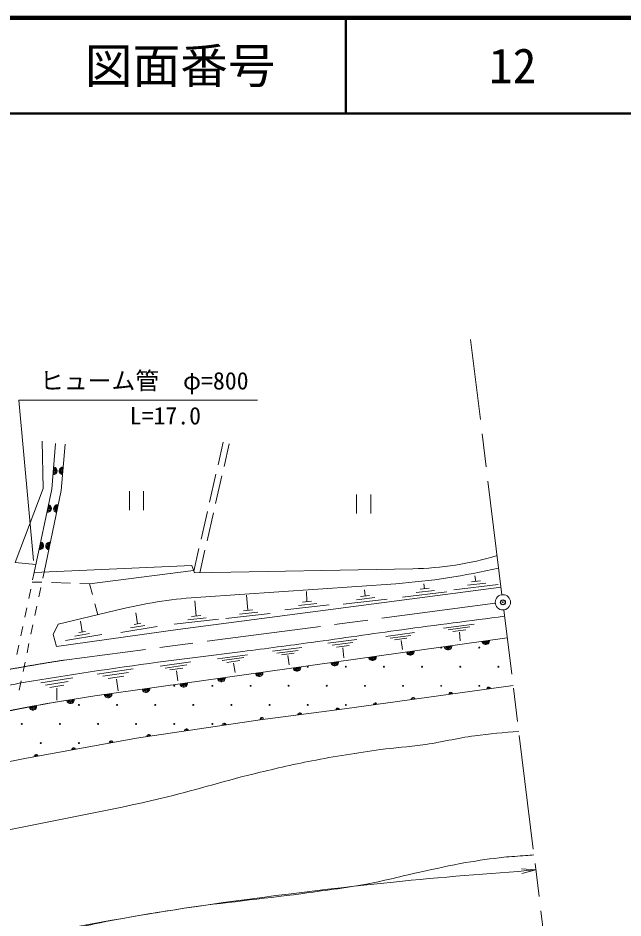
# Model space of a CAD drawing. Units: millimetres, scale not verified. Extents: x 40000 to 680000, y 20000 to 380000.
# Drawn here: x 509606 to 573075, y 285662 to 380000 of the extents above; entities that cross this region are included whole.
import ezdxf
from ezdxf.enums import TextEntityAlignment as Align

# ---------------------------------------------------------------- set-up
doc = ezdxf.new("R2010")
doc.units = ezdxf.units.MM
doc.header["$LTSCALE"] = 1000
doc.header["$PDMODE"] = 32
doc.header["$PDSIZE"] = 500
doc.linetypes.add('CHAIN', pattern=[18.5, 12, -1.5, 3.5, -1.5])
for name, color, linetype, lineweight in [('M-BGD', 7, 'Continuous', 13), ('M-BMK', 2, 'CHAIN', 13), ('M-BMK-SRVR', 3, 'Continuous', 13), ('M-STR-HTXT', 7, 'Continuous', 13), ('M-TTL', 2, 'Continuous', 140), ('M-TTL-LINE', 7, 'Continuous', 50)]:
    doc.layers.add(name, color=color, linetype=linetype, lineweight=lineweight)
doc.layers.add('M-OTRS', color=6, linetype='Continuous')
doc.layers.add('M-TTL-TXT', color=7, linetype='Continuous')
doc.styles.add('ＭＳ ゴシック', font='')
doc.styles.get('ＭＳ ゴシック').set_extended_font_data('MS Gothic')

# ---------------------------------------------------------------- blocks, each defined once
blk = doc.blocks.new('ﾌﾟﾛｯﾄﾏｰｸ-02')
at = {"color": 3, "linetype": 'Continuous', "lineweight": 13}
blk.add_circle((0, 0), 0.5, dxfattribs=at)

msp = doc.modelspace()

# ---------------------------------------------------------------- linework, layer by layer
at = {"layer": 'M-BGD'}
for p, q in [((512135, 335649), (512248, 330668)), ((513545, 335398), (513158, 330622)), ((513158, 330622), (513545, 335398)), ((514541, 335318), (514150, 330478)), ((514150, 330478), (514541, 335318)), ((530593, 333160), (531133, 335524)), ((531223, 333000), (531767, 335379)), ((529702, 329260), (530370, 332185)), ((530333, 329100), (531001, 332025)), ((512248, 330668), (509307, 322929)), ((513158, 330622), (511310, 321870)), ((511310, 321870), (513158, 330622)), ((512342, 321917), (514150, 330478)), ((512342, 321917), (514150, 330478)), ((521288, 330412), (521288, 328412)), ((522788, 330412), (522788, 328412)), ((545121, 330067), (545121, 328067)), ((546621, 330067), (546621, 328067)), ((528812, 325361), (529480, 328285)), ((529442, 325201), (530110, 328125)), ((528049, 322021), (528589, 324386)), ((528676, 321846), (529219, 324226)), ((509307, 322929), (511491, 322728)), ((511310, 321870), (511146, 321097)), ((527839, 322615), (511310, 321870)), ((512206, 321275), (512342, 321917)), ((528028, 322080), (517109, 320699)), ((528115, 321835), (527839, 322615)), ((551024, 322274), (528115, 321835)), ((511100, 320878), (512106, 320848)), ((513105, 320819), (515104, 320759)), ((556761, 320541), (558685, 320762)), ((557165, 320890), (558118, 320999)), ((557639, 320944), (557527, 321540)), ((510940, 320118), (510733, 319140)), ((511793, 319319), (512000, 320297)), ((516104, 320729), (517109, 320699)), ((517109, 320699), (517413, 319560)), ((549246, 320702), (528783, 319294)), ((539915, 318821), (539879, 319872)), ((546010, 319428), (545959, 320054)), ((549949, 319302), (554591, 319835)), ((551379, 319768), (553303, 319989)), ((551783, 320117), (552736, 320226)), ((552256, 320171), (552175, 320676)), ((555331, 320075), (559974, 320608)), ((528294, 317314), (528156, 318918)), ((533729, 317912), (533591, 319516)), ((539441, 318767), (540394, 318876)), ((543702, 318559), (548345, 319092)), ((545132, 319025), (547056, 319246)), ((545536, 319374), (546489, 319483)), ((510526, 318162), (510320, 317183)), ((511380, 317362), (511586, 318340)), ((513829, 316465), (520682, 318102)), ((517671, 318594), (517975, 317455)), ((533255, 317857), (534208, 317967)), ((537607, 317953), (542250, 318485)), ((539037, 318419), (540961, 318639)), ((521973, 317644), (522141, 316496)), ((525986, 316445), (530629, 316978)), ((527416, 316911), (529340, 317132)), ((527820, 317260), (528773, 317369)), ((531421, 317043), (536064, 317576)), ((532851, 317509), (534775, 317730)), ((510113, 316205), (509907, 315226)), ((510966, 315405), (511173, 316383)), ((513829, 316465), (513313, 315373)), ((516157, 316792), (516324, 315644)), ((520407, 315602), (524207, 316229)), ((521400, 316070), (522913, 316320)), ((521807, 316441), (522492, 316554)), ((554242, 316039), (557458, 316464)), ((554725, 315868), (557022, 316171)), ((513313, 315373), (513632, 314115)), ((514590, 314750), (518390, 315377)), ((515583, 315218), (517097, 315468)), ((515990, 315589), (516675, 315702)), ((548179, 315160), (551194, 315585)), ((548649, 314984), (550802, 315287)), ((555208, 315697), (556587, 315879)), ((555913, 315633), (556009, 314705)), ((509700, 314248), (509493, 313269)), ((510553, 313448), (510760, 314427)), ((517674, 308950), (560930, 315036)), ((517674, 308950), (560930, 315036)), ((542093, 314466), (545150, 314838)), ((542557, 314261), (544741, 314527)), ((543021, 314056), (544331, 314215)), ((549118, 314808), (550410, 314990)), ((549790, 314742), (549944, 313795)), ((530533, 312827), (533695, 313263)), ((536296, 313622), (539395, 314015)), ((536768, 313433), (538982, 313714)), ((537240, 313245), (538568, 313413)), ((543695, 313964), (543804, 312931)), ((510140, 311491), (510347, 312470)), ((524538, 312072), (527743, 312517)), ((531025, 312643), (533285, 312954)), ((531518, 312458), (532874, 312645)), ((532223, 312387), (532387, 311400)), ((537924, 313166), (538042, 312188)), ((517901, 311217), (521690, 311780)), ((518491, 310994), (521197, 311396)), ((525030, 311867), (527319, 312185)), ((525522, 311662), (526895, 311853)), ((526231, 311579), (526368, 310505)), ((509727, 309534), (509933, 310513)), ((512001, 310311), (515354, 310821)), ((512482, 310075), (514878, 310439)), ((519081, 310771), (520705, 311012)), ((519926, 310689), (520121, 309474)), ((512963, 309838), (514401, 310057)), ((513684, 309741), (513693, 308504)), ((561546, 310032), (543875, 307570)), ((543875, 307570), (561546, 310032)), ((512449, 308101), (517674, 308950)), ((503417, 306344), (512449, 308101)), ((543875, 307570), (534995, 306447)), ((534995, 306447), (543875, 307570)), ((534995, 306447), (522023, 304502)), ((522023, 304502), (534995, 306447)), ((522023, 304502), (510322, 302387)), ((510322, 302387), (522023, 304502)), ((510322, 302387), (499064, 300102)), ((499064, 300102), (510322, 302387))]:
    msp.add_line(p, q, dxfattribs=at)
msp.add_lwpolyline([(513632, 314115), (526361, 315903), (560277, 320334)], dxfattribs=at)
for centre in [(554001, 314000), (558000, 314001), (540000, 312001), (540000, 312001), (544000, 312001), (544000, 312001), (548000, 312000), (548000, 312000), (552000, 312000), (552000, 312000), (556000, 312000), (556000, 312000), (560000, 312001), (560000, 312001), (526000, 310000), (530000, 310000), (534000, 310000), (538000, 310001), (542000, 310001), (546000, 310000), (550000, 310000), (554000, 310000), (558000, 310000), (516000, 308001), (516000, 308001), (520000, 308001), (520000, 308001), (524000, 308001), (524000, 308001), (528000, 308000), (528000, 308000), (532000, 308000), (532000, 308000), (536000, 308000), (536000, 308000), (540000, 308001), (540000, 308001), (544000, 308001), (544000, 308001), (510000, 306000), (514000, 306000), (518000, 306001), (522000, 306001), (526000, 306000), (530000, 306000), (512000, 304000), (512000, 304000), (516000, 304001), (516000, 304001)]:
    msp.add_circle(centre, 50, dxfattribs=at)
for centre, radius, start, end in [((513313, 332539), 400, 265.37186, 85.37186), ((513313, 332539), 300, 265.37186, 85.37186), ((513313, 332539), 200, 265.37186, 85.37186), ((513313, 332539), 100, 265.37186, 85.37186), ((514315, 332524), 400, 85.37186, 265.37186), ((514315, 332524), 300, 85.37186, 265.37186), ((514315, 332524), 200, 85.37186, 265.37186), ((514315, 332524), 100, 85.37186, 265.37186), ((512729, 328590), 400, 258.07519, 78.07519), ((512729, 328590), 300, 258.07519, 78.07519), ((512729, 328590), 200, 258.07519, 78.07519), ((512729, 328590), 100, 258.07519, 78.07519), ((513747, 328573), 400, 78.07519, 258.07519), ((513747, 328573), 300, 78.07519, 258.07519), ((513747, 328573), 200, 78.07519, 258.07519), ((513747, 328573), 100, 78.07519, 258.07519), ((511902, 324677), 400, 258.07519, 78.07519), ((511902, 324677), 300, 258.07519, 78.07519), ((511902, 324677), 200, 258.07519, 78.07519), ((511902, 324677), 100, 258.07519, 78.07519), ((512921, 324659), 400, 78.07519, 258.07519), ((512921, 324659), 300, 78.07519, 258.07519), ((512921, 324659), 200, 78.07519, 258.07519), ((512921, 324659), 100, 78.07519, 258.07519), ((550534, 354594), 32324, 270.86861, 286.78501), ((544039, 391222), 70712, 274.22271, 283.06977), ((531642, 271745), 47635, 93.44097, 103.3026), ((554715, 314161), 400, 188.00869, 8.00869), ((554715, 314161), 300, 188.00869, 8.00869), ((554715, 314161), 200, 188.00869, 8.00869), ((554715, 314161), 100, 188.00869, 8.00869), ((558676, 314719), 400, 188.00869, 8.00869), ((558676, 314719), 300, 188.00869, 8.00869), ((558676, 314719), 200, 188.00869, 8.00869), ((558676, 314719), 100, 188.00869, 8.00869), ((550754, 313604), 400, 188.00869, 8.00869), ((550754, 313604), 300, 188.00869, 8.00869), ((550754, 313604), 200, 188.00869, 8.00869), ((550754, 313604), 100, 188.00869, 8.00869), ((542832, 312489), 400, 188.00869, 8.00869), ((542832, 312489), 300, 188.00869, 8.00869), ((542832, 312489), 200, 188.00869, 8.00869), ((542832, 312489), 100, 188.00869, 8.00869), ((546793, 313047), 400, 188.00869, 8.00869), ((546793, 313047), 300, 188.00869, 8.00869), ((546793, 313047), 200, 188.00869, 8.00869), ((546793, 313047), 100, 188.00869, 8.00869), ((534910, 311375), 400, 188.00869, 8.00869), ((534910, 311375), 300, 188.00869, 8.00869), ((534910, 311375), 200, 188.00869, 8.00869), ((534910, 311375), 100, 188.00869, 8.00869), ((538871, 311932), 400, 188.00869, 8.00869), ((538871, 311932), 300, 188.00869, 8.00869), ((538871, 311932), 200, 188.00869, 8.00869), ((538871, 311932), 100, 188.00869, 8.00869), ((530949, 310818), 400, 188.00869, 8.00869), ((530949, 310818), 300, 188.00869, 8.00869), ((530949, 310818), 200, 188.00869, 8.00869), ((530949, 310818), 100, 188.00869, 8.00869), ((523027, 309703), 400, 188.00869, 8.00869), ((523027, 309703), 300, 188.00869, 8.00869), ((523027, 309703), 200, 188.00869, 8.00869), ((523027, 309703), 100, 188.00869, 8.00869), ((526988, 310260), 400, 188.00869, 8.00869), ((526988, 310260), 300, 188.00869, 8.00869), ((526988, 310260), 200, 188.00869, 8.00869), ((526988, 310260), 100, 188.00869, 8.00869), ((558976, 309674), 200, 7.9313, 187.9313), ((558976, 309674), 100, 7.9313, 187.9313), ((552397, 78699), 232854, 98.57575, 102.94217), ((515114, 308534), 400, 189.22705, 9.22705), ((515114, 308534), 300, 189.22705, 9.22705), ((515114, 308534), 200, 189.22705, 9.22705), ((515114, 308534), 100, 189.22705, 9.22705), ((519066, 309146), 400, 188.00869, 8.00869), ((519066, 309146), 300, 188.00869, 8.00869), ((519066, 309146), 200, 188.00869, 8.00869), ((519066, 309146), 100, 188.00869, 8.00869), ((551053, 308570), 200, 7.9313, 187.9313), ((551053, 308570), 100, 7.9313, 187.9313), ((555014, 309122), 200, 7.9313, 187.9313), ((555014, 309122), 100, 7.9313, 187.9313), ((511172, 307853), 400, 191.01043, 11.01043), ((511172, 307853), 300, 191.01043, 11.01043), ((511172, 307853), 200, 191.01043, 11.01043), ((511172, 307853), 100, 191.01043, 11.01043), ((543128, 307475), 200, 7.20626, 187.20626), ((543128, 307475), 100, 7.20626, 187.20626), ((547091, 308018), 200, 7.9313, 187.9313), ((547091, 308018), 100, 7.9313, 187.9313), ((535191, 306472), 200, 7.20626, 187.20626), ((539159, 306973), 200, 7.20626, 187.20626), ((539159, 306973), 100, 7.20626, 187.20626), ((531235, 305883), 200, 8.52524, 188.52524), ((531235, 305883), 100, 8.52524, 188.52524), ((535191, 306472), 100, 7.20626, 187.20626), ((523323, 304697), 200, 8.52524, 188.52524), ((523323, 304697), 100, 8.52524, 188.52524), ((527279, 305290), 200, 8.52524, 188.52524), ((527279, 305290), 100, 8.52524, 188.52524), ((519380, 304025), 200, 10.24604, 190.24604), ((519380, 304025), 100, 10.24604, 190.24604), ((515444, 303313), 200, 10.24604, 190.24604), ((515444, 303313), 100, 10.24604, 190.24604), ((511508, 302602), 200, 10.24604, 190.24604), ((511508, 302602), 100, 10.24604, 190.24604)]:
    msp.add_arc(centre, radius, start, end, dxfattribs=at)
for points, knots in [([(560652, 317289), (557064, 316821), (553474, 316371), (549888, 315884), (546736, 315457), (543590, 314984), (540439, 314554), (538029, 314225), (535618, 313910), (533207, 313599), (530229, 313214), (527243, 312885), (524269, 312473), (519549, 311819), (514830, 311148), (510134, 310335), (507912, 309950), (505700, 309505), (503494, 309039), (500382, 308382), (497277, 307695), (494192, 306924), (491928, 306358), (489691, 305687), (487437, 305082), (483916, 304136), (480388, 303213), (476862, 302284), (472224, 301063), (467580, 299862), (462944, 298634), (455385, 296633), (447842, 294572), (440281, 292579), (435562, 291335), (430837, 290116), (426112, 288895), (422723, 288018), (419331, 287151), (415941, 286280)], [0, 0, 0, 0, 1, 1, 1, 2, 2, 2, 3, 3, 3, 4, 4, 4, 5, 5, 5, 6, 6, 6, 7, 7, 7, 8, 8, 8, 9, 9, 9, 10, 10, 10, 11, 11, 11, 12, 12, 12, 13, 13, 13, 13]), ([(430401, 270761), (433029, 271687), (435644, 272648), (438284, 273539), (440722, 274363), (443179, 275129), (445630, 275912), (449083, 277015), (452537, 278116), (456001, 279187), (457238, 279570), (458480, 279936), (459719, 280313), (461209, 280766), (462712, 281181), (464188, 281677), (466909, 282592), (469578, 283657), (472273, 284645), (474320, 285396), (476346, 286206), (478413, 286897), (481399, 287894), (484426, 288764), (487454, 289626), (491258, 290709), (495076, 291748), (498916, 292696), (501915, 293437), (504937, 294088), (507956, 294743), (513527, 295952), (519152, 296910), (524700, 298220), (527898, 298975), (531037, 299964), (534229, 300744), (536290, 301248), (538356, 301734), (540438, 302137), (542822, 302599), (545223, 302980), (547628, 303310), (549102, 303513), (550591, 303596), (552063, 303807), (553892, 304069), (555692, 304507), (557521, 304762), (559053, 304976), (560598, 305084), (562136, 305245)], [0, 0, 0, 0, 1, 1, 1, 2, 2, 2, 3, 3, 3, 4, 4, 4, 5, 5, 5, 6, 6, 6, 7, 7, 7, 8, 8, 8, 9, 9, 9, 10, 10, 10, 11, 11, 11, 12, 12, 12, 13, 13, 13, 14, 14, 14, 15, 15, 15, 16, 16, 16, 17, 17, 17, 17]), ([(437202, 257485), (436878, 257999), (436698, 258639), (436231, 259026), (435777, 259402), (435139, 259470), (434586, 259675), (434210, 259814), (433759, 259813), (433451, 260069), (433259, 260228), (433090, 260469), (433080, 260718), (433068, 261008), (433249, 261297), (433451, 261505), (433746, 261810), (434203, 261901), (434586, 262084), (435578, 262558), (436595, 262978), (437598, 263428), (438556, 263859), (439447, 264488), (440471, 264726), (440704, 264780), (440953, 264791), (441189, 264749), (441697, 264659), (442132, 264322), (442625, 264170), (443071, 264032), (443526, 263872), (443992, 263868), (445001, 263860), (445982, 264214), (446958, 264471), (449353, 265101), (451701, 265906), (454024, 266764), (455475, 267301), (456872, 267978), (458310, 268548), (459814, 269145), (461324, 269727), (462851, 270263), (465448, 271174), (468075, 272001), (470705, 272811), (473604, 273704), (476518, 274545), (479439, 275360), (481780, 276013), (484142, 276584), (486483, 277236), (488559, 277815), (490610, 278485), (492692, 279044), (496759, 280134), (500863, 281082), (504959, 282055), (507122, 282570), (509294, 283040), (511458, 283550), (513523, 284037), (515567, 284613), (517644, 285044), (520752, 285689), (523887, 286208), (527027, 286678), (531091, 287285), (535188, 287655), (539260, 288207), (541568, 288519), (543885, 288792), (546175, 289214), (548055, 289561), (549903, 290062), (551771, 290466), (553378, 290813), (554981, 291191), (556601, 291473), (557915, 291702), (559237, 291886), (560563, 292029), (561325, 292112), (562092, 292144), (562857, 292203), (563149, 292226), (563441, 292250), (563733, 292273)], [0, 0, 0, 0, 1, 1, 1, 2, 2, 2, 3, 3, 3, 4, 4, 4, 5, 5, 5, 6, 6, 6, 7, 7, 7, 8, 8, 8, 9, 9, 9, 10, 10, 10, 11, 11, 11, 12, 12, 12, 13, 13, 13, 14, 14, 14, 15, 15, 15, 16, 16, 16, 17, 17, 17, 18, 18, 18, 19, 19, 19, 20, 20, 20, 21, 21, 21, 22, 22, 22, 23, 23, 23, 24, 24, 24, 25, 25, 25, 26, 26, 26, 27, 27, 27, 28, 28, 28, 29, 29, 29, 30, 30, 30, 30])]:
    msp.add_open_spline(points, degree=3, knots=knots, dxfattribs=at)
at = {"layer": 'M-BMK'}
for p, q in [((560374, 319545), (557077, 346314)), ((559679, 318646), (514462, 312696)), ((568183, 256151), (560570, 317957))]:
    msp.add_line(p, q, dxfattribs=at)
msp.add_arc((548371, 94301), 221012, 98.82563, 105.12852, dxfattribs=at)
at = {"layer": 'M-OTRS'}
msp.add_point((560472, 318751), dxfattribs=at)
at = {"layer": 'M-STR-HTXT'}
for p, q in [((511218, 323138), (509692, 339954)), ((509692, 339954), (534747, 339954)), ((563926, 290709), (562410, 290830)), ((563926, 290709), (562453, 290332))]:
    msp.add_line(p, q, dxfattribs=at)
msp.add_open_spline([(377157, 253820), (379567, 253773), (381977, 253641), (384387, 253679), (388110, 253739), (391836, 253892), (395542, 254252), (400766, 254761), (405965, 255553), (411129, 256494), (415243, 257244), (419351, 258078), (423379, 259205), (430449, 261182), (437261, 263988), (444230, 266294), (448753, 267791), (453284, 269267), (457836, 270673), (463394, 272389), (468952, 274112), (474569, 275625), (480889, 277328), (487262, 278832), (493648, 280265), (499706, 281624), (505794, 282855), (511893, 284018), (516924, 284977), (521962, 285915), (527027, 286678), (534325, 287776), (541656, 288660), (548996, 289433), (553963, 289957), (558949, 290284), (563926, 290709)], degree=3, knots=[0, 0, 0, 0, 1, 1, 1, 2, 2, 2, 3, 3, 3, 4, 4, 4, 5, 5, 5, 6, 6, 6, 7, 7, 7, 8, 8, 8, 9, 9, 9, 10, 10, 10, 11, 11, 11, 12, 12, 12, 12], dxfattribs=at)
at = {"layer": 'M-TTL'}
msp.add_line((680000, 380000), (40000, 380000), dxfattribs=at)
at = {"layer": 'M-TTL-LINE'}
for p, q in [((543997, 380000), (543997, 370000)), ((40000, 370000), (680000, 370000))]:
    msp.add_line(p, q, dxfattribs=at)

# ---------------------------------------------------------------- block references
at = {"layer": 'M-BMK-SRVR', "xscale": 1600, "yscale": 1600, "rotation": 90}
msp.add_blockref('ﾌﾟﾛｯﾄﾏｰｸ-02', (560472, 318751), dxfattribs=at)

# ---------------------------------------------------------------- texts
at = {"layer": 'M-STR-HTXT', "style": 'ＭＳ ゴシック'}
msp.add_text('ヒューム管\u3000φ=800', height=1833, dxfattribs=at).set_placement((522855, 340511), align=Align.BOTTOM_CENTER)
msp.add_text('L=17.0', height=1833, dxfattribs=at).set_placement((528806, 339227), align=Align.TOP_RIGHT)
at = {"layer": 'M-TTL-TXT', "style": 'ＭＳ ゴシック'}
for s, p in [('図面番号', (526622, 375000)), ('12', (561497, 375000))]:
    msp.add_text(s, height=3666, dxfattribs=at).set_placement(p, align=Align.MIDDLE_CENTER)

doc.saveas('drawing.dxf')
